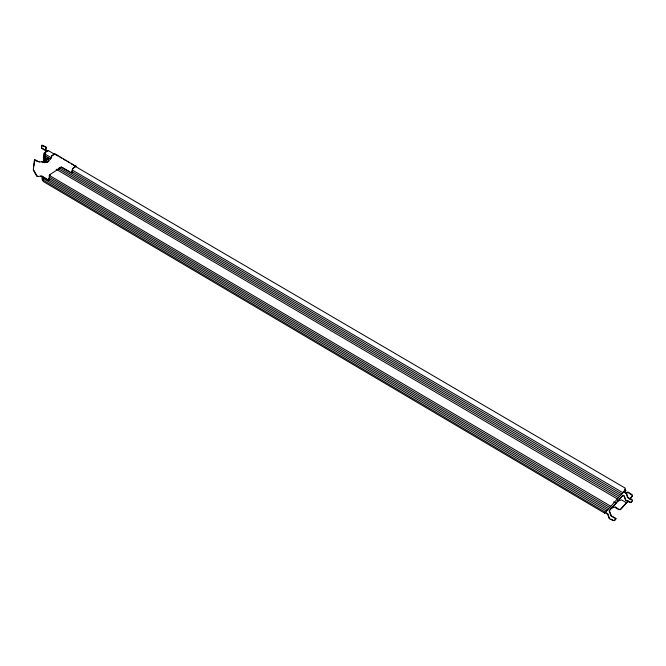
<?xml version="1.0" encoding="UTF-8"?>
<svg xmlns="http://www.w3.org/2000/svg" width="666" height="666" viewBox="0 0 666 666"><rect width="100%" height="100%" fill="white"/><g stroke="black" fill="none" stroke-linecap="round" stroke-linejoin="round"><path stroke-width="1" d="M46.22 159.798L46.836 158.267L50.45 158.949L51.782 156.002L54.62 154.196M33.858 166.017L34.74 159.624L39.361 161.888M41.542 147.261L42 145.171L46.054 146.961L46.445 147.552L45.896 150.025L47.91 151.282M42.208 176.074L41.966 179.021L42.757 180.32M43.34 162.221L44.081 153.155L45.313 152.639M43.864 158.991L44.356 152.955M54.504 154.204L48.218 150.524L45.704 152.273L44.672 160.764L47.361 162.346M73.343 165.226L625.266 488.145L624.059 491.375L621.828 493.997L71.995 171.62M48.951 160.106L48.843 161.339L47.078 161.705L45.987 160.414L46.087 159.182L47.852 158.816L48.951 160.106L48.277 161.763M51.107 157.867L51.815 155.669L54.779 153.646L76.007 166.35M43.34 176.881L43.107 181.402L604.636 513.111M632.525 500.782L632.001 499.6L628.013 497.552L626.49 493.181L623.701 491.433M45.196 153.155L45.554 151.573M46.795 162.254L46.787 160.939M616.058 503.005L613.511 501.906M48.785 179.97L49.975 174.4M626.481 502.763L621.578 499.908L617.548 501.098M604.62 513.253L621.828 493.997M624.533 491.983L625.873 490.484L625.357 489.227M624.408 492.316L625.749 490.809L625.241 489.552M627.838 501.257L620.462 509.407L618.905 509.323M630.56 498.251L632.608 495.995L632.134 494.688L627.88 492.016L625.624 492.957M628.371 500.815L620.312 509.706L618.756 509.632L614.618 507.101L611.072 508.366M629.728 499.309L632.55 495.662L628.213 492.507L625.932 493.34M615.892 519.039L614.119 520.479M46.512 158.591L47.111 158.067L50.724 158.749M45.987 160.414L46.553 159.998M46.087 159.182L47.852 158.816M47.07 162.054L44.547 162.737L41.833 161.605M631.393 502.031L629.736 502.089L625.757 500.049L624.716 496.994M75.907 166.001L72.594 168.565L72.061 172.103L71.537 172.76L70.496 172.569M60.706 167.424L61.93 167.541M46.628 162.329C42.449 161.255 38.104 163.162 34.465 159.823L33.3 170.055L36.613 176.032L37.954 176.59L41.375 175.957L44.572 177.847M38.22 176.39L37.296 176.207M40.668 176.09L48.343 180.186L49.276 179.287L49.759 174.642L61.538 167.116L69.913 171.861M44.397 152.73L45.038 152.847M70.763 172.361L71.803 172.552L72.769 168.648L75.741 166.55M48.61 179.978L46.17 178.796M44.597 162.429L44.672 160.764M44.813 159.132L46.603 160.181M44.93 149.842L41.775 147.977M45.221 154.187L51.498 157.867M610.889 519.072L613.211 520.271M55.436 154.554L58.075 156.094M59.84 157.126L61.597 158.158M63.362 159.182L65.118 160.215M66.883 161.247L69.522 162.787M71.279 163.819L73.044 164.852M47.636 151.482L45.604 150.25L45.804 147.178L41.758 145.388L41.533 148.193L45.729 150.774M623.21 491.541L626.29 493.548L627.497 497.552L631.909 499.95L632.442 501.14L630.585 502.655L625.674 500.399L624.05 496.053L622.877 495.546L609.14 510.955L610.972 515.892L615.875 518.806M72.136 169.955L622.943 492.74M45.08 155.836L50.466 158.991M44.947 157.484L47.636 159.066M61.089 166.958L620.712 495.246M59.157 167.549L619.605 496.495M58.125 168.665L618.506 497.735M56.194 169.247L617.407 498.976M49.109 175.266L610.88 506.318M48.976 176.865L609.806 507.525M48.843 178.455L608.732 508.732M44.231 177.406L46.021 178.463M47.819 179.52L607.667 509.931M43.207 178.463L606.601 511.13M43.074 180.045L605.536 512.329M605.794 512.587L607.542 513.619M604.728 512.354L607.717 514.327L609.248 518.623L613.12 520.612L614.726 520.571L615.958 518.456L611.48 515.892L609.265 510.622L623.001 495.221L624.483 496.103M615.226 506.868L618.173 508.832M45.779 150.266L46.17 150.857M42.449 179.52L43.032 180.111M609.34 518.273L607.916 513.961M47.294 159.241L48.385 160.531L48.318 159.973M33.575 169.855L36.888 175.824"/></g></svg>
